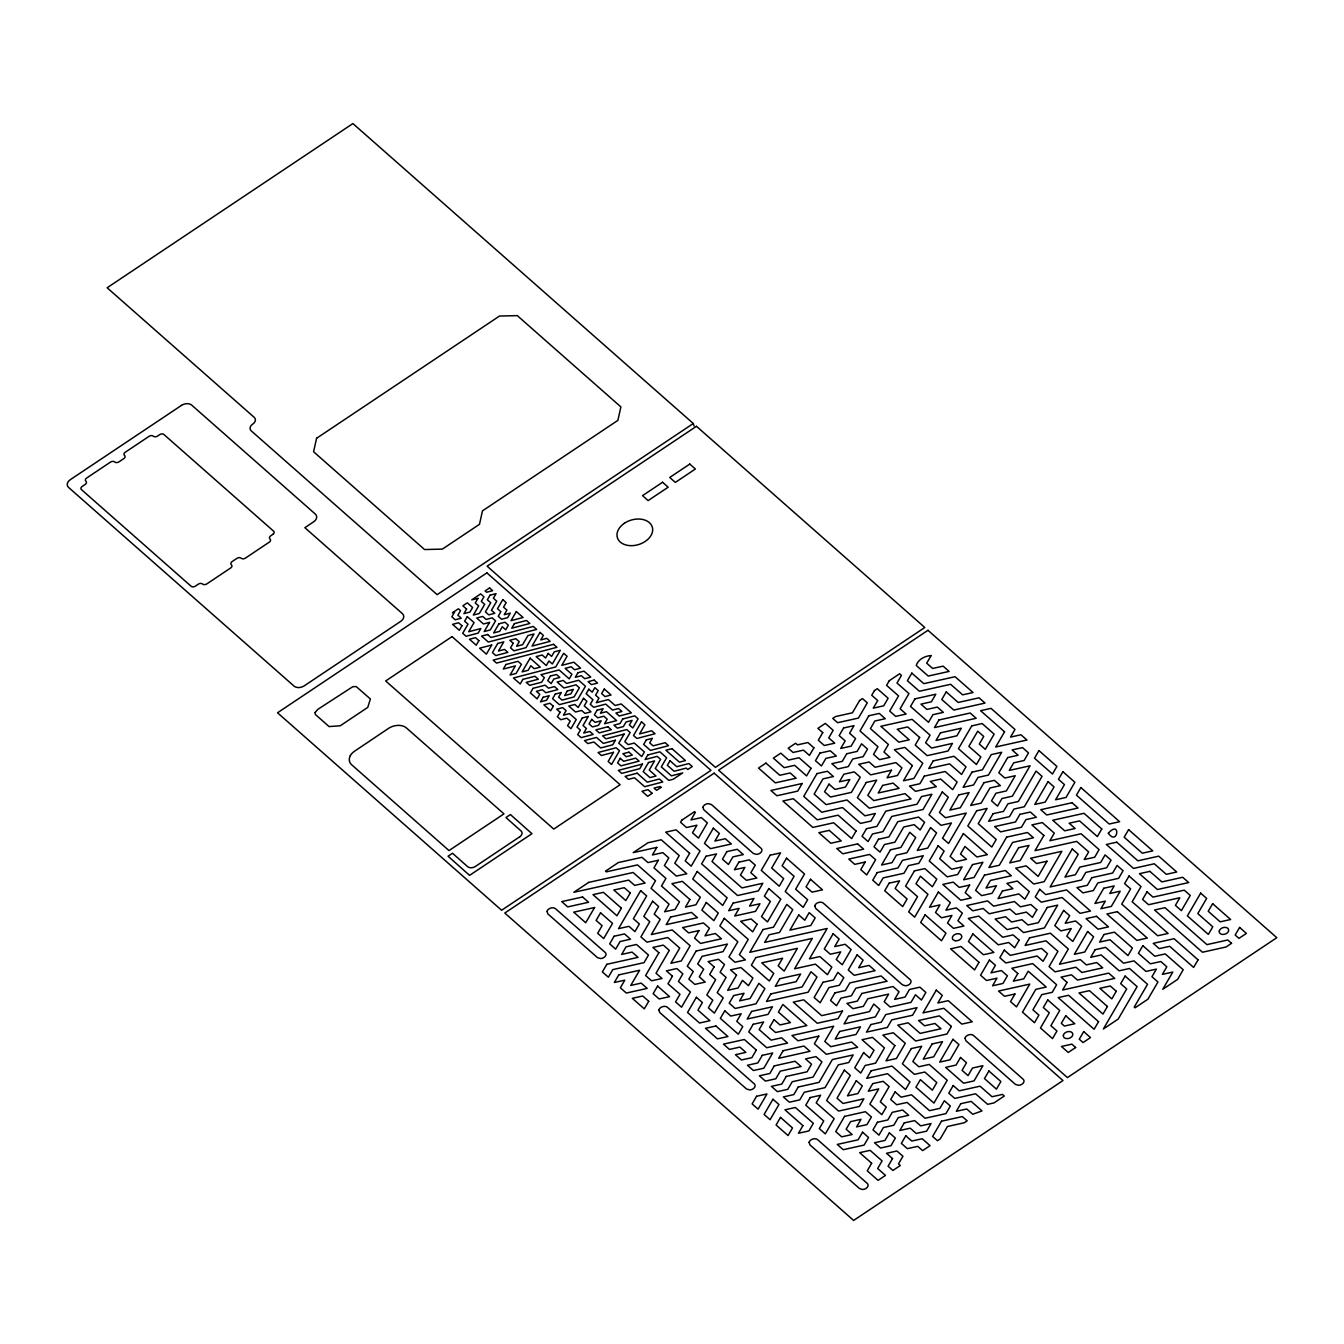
<?xml version="1.0" encoding="UTF-8"?>
<svg xmlns="http://www.w3.org/2000/svg" width="1344" height="1344" viewBox="0 0 1344 1344"><rect width="100%" height="100%" fill="white"/><g stroke="black" fill="none" stroke-linecap="round" stroke-linejoin="round"><path stroke-width="1.5" d="M624.271 523.354L624.456 523.219A18.262 12.802 -16.8 0 1 652.596 528.494A18.262 12.802 -16.8 0 1 627.396 545.328A18.262 12.802 -16.8 0 1 624.456 523.219M693.286 423.511L437.136 594.653L251.227 430.853A6.518 4.57 -16.8 0 1 252.722 424.116A6.518 4.57 -16.8 0 0 254.234 417.379L107.134 287.767L352.901 123.564L693.286 423.511L694.058 426.048M547.042 911.45L547.865 913.92L597.408 957.583L600.482 958.541A4.838 3.394 -16.8 0 0 605.287 956.256A4.838 3.394 -16.8 0 0 605.136 952.426L555.576 908.762A4.838 3.394 -16.8 0 0 550.654 908.107A4.838 3.394 -16.8 0 0 547.042 911.45M658.913 1010.016L659.719 1012.486L746.508 1088.976L749.582 1089.934A4.838 3.394 -16.8 0 0 754.387 1087.649A4.838 3.394 -16.8 0 0 754.236 1083.818L667.447 1007.328A4.838 3.394 -16.8 0 0 662.525 1006.69A4.838 3.394 -16.8 0 0 658.913 1010.016M702.962 807.274L703.769 809.743L753.312 853.423L756.386 854.381A4.838 3.394 -16.8 0 0 761.191 852.079A4.838 3.394 -16.8 0 0 761.04 848.249L711.48 804.586L708.422 803.628A4.838 3.394 -16.8 0 0 702.962 807.274M814.817 905.856L815.623 908.326L902.412 984.799L905.486 985.757A4.838 3.394 -16.8 0 0 910.291 983.472A4.838 3.394 -16.8 0 0 910.14 979.642L823.351 903.168A4.838 3.394 -16.8 0 0 818.429 902.513A4.838 3.394 -16.8 0 0 814.817 905.856M809.122 1142.4L809.945 1144.87L859.488 1188.533L862.562 1189.49A4.838 3.394 -16.8 0 0 867.367 1187.206A4.838 3.394 -16.8 0 0 867.216 1183.375L817.656 1139.695A4.838 3.394 -16.8 0 0 812.734 1139.057A4.838 3.394 -16.8 0 0 809.122 1142.4M965.026 1038.223L965.849 1040.693L1015.392 1084.356L1018.466 1085.314A4.838 3.394 -16.8 0 0 1023.271 1083.029A4.838 3.394 -16.8 0 0 1023.12 1079.198L973.56 1035.535A4.838 3.394 -16.8 0 0 968.638 1034.88A4.838 3.394 -16.8 0 0 965.026 1038.223M1063.406 1035.182L1063.356 1036.09A4.838 3.394 -16.8 0 0 1066.111 1038.526L1067.287 1038.61A4.838 3.394 -16.8 0 0 1072.747 1034.964A4.838 3.394 -16.8 0 0 1068.866 1031.537A4.838 3.394 -16.8 0 0 1063.406 1035.182M1108.313 833.213C1117.805 846.787 1121.215 819.034 1108.313 833.213M1219.31 931.022L1219.26 931.93A4.838 3.394 -16.8 0 0 1222.015 934.349L1223.191 934.433A4.838 3.394 -16.8 0 0 1228.651 930.787L1228.416 929.04A4.838 3.394 -16.8 0 0 1223.527 927.511A4.838 3.394 -16.8 0 0 1219.31 931.022M316.579 438.278L313.572 451.735L424.57 549.545L442.361 549.125L479.489 524.311L482.479 510.854L617.887 420.37L620.894 406.913L517.289 315.622L499.498 316.042L316.579 438.278M315.084 712.488L315.269 714.403L329.078 726.583L340.25 725.777L367.769 707.381L370.39 698.981L356.261 686.599L352.733 686.717L317.873 709.33L315.084 712.488M350.381 755.563L349.793 756.806A13.49 9.458 -16.8 0 0 351.708 764.82L449.014 850.567L503.95 813.859L406.644 728.129A13.154 9.206 -16.8 0 0 388.651 728.314L354.564 751.195A12.852 9.005 -16.8 0 0 350.381 755.563M454.49 612.242L451.836 616.795L455.213 619.786L461.261 618.206L457.867 615.216L460.522 610.663L458.388 608.782L452.407 612.797L454.49 612.242M466.57 609.084L463.915 613.637L469.946 612.058L472.601 607.505L467.309 602.834L462.84 605.808L466.57 609.084M461.983 625.75L459.329 630.302L452.558 624.338L458.59 622.759L461.983 625.75M467.292 616.627L464.638 621.18L468.014 624.17L462.706 633.293L466.082 636.266L478.162 633.108L480.816 628.555L468.737 631.714L474.062 622.591L467.292 616.627M477.926 598.382L475.272 602.952L478.649 605.926L473.34 615.048L479.371 613.469L484.68 604.346L481.303 601.373L483.958 596.803L480.665 593.897L471.761 599.861L477.926 598.382M490.006 595.224L487.351 599.794L490.728 602.767L485.419 611.89L488.796 614.863L494.827 613.284L491.45 610.31L496.759 601.188L493.382 598.214L496.037 593.645L490.006 595.224M478.884 640.651L476.23 645.204L469.476 639.24L475.507 637.661L478.884 640.651M489.518 622.406L484.21 631.529L490.241 629.95L495.566 620.827L492.173 617.854L486.142 619.433L482.748 616.442L476.717 618.022L483.487 623.986L489.518 622.406M502.807 599.609L497.498 608.731L500.875 611.705L498.221 616.274L501.598 619.248L507.646 617.669L510.3 613.116L504.252 614.695L506.923 610.126L503.53 607.152L506.184 602.599L502.807 599.609M498.943 623.818L493.634 632.94L499.666 631.361L502.32 626.791L505.714 629.782L508.368 625.212L504.991 622.238L498.943 623.818M491.702 645.036L486.377 654.158L479.623 648.194L491.702 645.036M497.734 643.457L492.425 652.579L495.802 655.553L507.881 652.394L504.504 649.421L498.456 651L503.782 641.878L497.734 643.457M516.331 611.537L511.022 620.659L523.102 617.501L516.331 611.537M514.399 623.633L511.745 628.202L529.872 623.465L526.478 620.474L514.399 623.633M513.206 643.272L510.535 647.842L513.929 650.815L526.008 647.657L533.971 633.982L527.94 635.561L522.614 644.683L516.583 646.262L519.238 641.693L515.861 638.719L509.813 640.298L513.206 643.272M505.949 664.49L503.294 669.06L515.374 665.902L510.065 675.024L516.096 673.445L521.422 664.322L518.028 661.332L505.949 664.49M540.019 632.402L532.039 646.078L550.166 641.34L546.79 638.366L540.742 639.946L543.396 635.376L540.019 632.402M530.107 658.174L522.144 671.866L528.175 670.286L530.846 665.717L534.223 668.707L540.254 667.128L530.107 658.174M522.866 679.392L520.212 683.962L513.442 677.998L555.727 666.943L563.69 653.268L567.084 656.242L561.758 665.364L573.838 662.206L580.608 668.17L574.577 669.749L571.183 666.775L565.152 668.354L571.906 674.302L569.251 678.871L559.104 669.934L540.994 674.671L544.37 677.645L541.716 682.198L529.637 685.356L526.243 682.382L538.322 679.224L534.946 676.25L522.866 679.392M548.234 653.436L545.58 658.006L542.186 655.015L536.155 656.594L546.302 665.549L548.957 660.979L552.334 663.97L560.314 650.278L554.266 651.857L551.611 656.426L548.234 653.436M533.014 688.346L530.359 692.899L537.13 698.863L539.784 694.31L536.39 691.32L542.438 689.741L545.815 692.731L557.894 689.573L554.518 686.582L548.47 688.162L545.093 685.188L533.014 688.346M550.402 676.066L547.747 680.618L551.141 683.609L553.795 679.039L559.826 677.46L556.45 674.486L550.402 676.066M543.161 697.284L540.506 701.837L546.538 700.258L549.209 695.705L543.161 697.284M555.24 694.126L552.586 698.695L559.356 704.642L577.466 699.905L585.446 686.23L578.676 680.266L566.597 683.424L563.22 680.45L557.172 682.03L563.942 687.994L576.022 684.835L579.398 687.809L574.09 696.931L562.01 700.09L558.617 697.116L561.288 692.546L555.24 694.126M553.308 706.222L550.654 710.791L543.883 704.827L549.931 703.248L553.308 706.222M567.319 690.967L564.665 695.537L570.713 693.958L573.367 689.388L567.319 690.967M577.954 672.722L575.299 677.292L581.33 675.713L584.724 678.686L590.755 677.107L583.985 671.143L577.954 672.722M560.078 712.186L557.424 716.755L560.801 719.729L566.849 718.15L570.226 721.123L567.571 725.693L570.948 728.666L576.257 719.561L569.503 713.597L563.455 715.176L566.11 710.606L562.733 707.633L556.685 709.212L560.078 712.186M583.514 698.326L578.189 707.448L574.812 704.474L568.781 706.054L575.534 712.018L581.582 710.438L584.959 713.412L591.007 711.833L584.237 705.869L586.891 701.316L583.514 698.326M588.823 689.22L586.169 693.773L592.939 699.737L590.268 704.29L593.662 707.28L605.741 704.122L612.511 710.086L618.542 708.506L621.919 711.48L615.888 713.059L619.265 716.033L631.344 712.874L621.197 703.937L615.166 705.516L608.395 699.552L596.316 702.71L598.97 698.158L595.594 695.167L598.248 690.614L594.871 687.641L592.2 692.194L588.823 689.22M582.305 717.982L576.996 727.087L580.373 730.078L577.718 734.63L581.095 737.621L593.174 734.462L589.798 731.472L583.75 733.051L586.404 728.498L583.027 725.508L588.336 716.402L582.305 717.982M604.296 689.035L601.625 693.588L605.018 696.578L611.05 694.999L604.296 689.035M591.73 719.376L589.075 723.929L592.452 726.919L598.5 725.34L601.154 720.77L595.106 722.35L591.73 719.376M597.038 710.254L594.384 714.823L597.761 717.797L603.809 716.218L607.186 719.191L604.531 723.761L616.61 720.602L606.463 711.665L600.432 713.244L603.086 708.674L597.038 710.254M622.658 719.023L619.987 723.576L613.956 725.155L617.333 728.146L623.381 726.566L626.035 721.997L632.083 720.418L629.412 724.987L632.806 727.961L638.114 718.838L634.738 715.865L622.658 719.023M615.401 740.242L612.746 744.794L600.667 747.953L593.897 742.006L587.866 743.568L584.472 740.594L596.568 737.436L603.322 743.4L615.401 740.242M613.469 752.338L608.16 761.46L611.537 764.45L619.517 750.758L616.123 747.785L598.013 752.522L601.39 755.496L613.469 752.338M624.103 734.11L618.794 743.215L625.548 749.179L631.596 747.6L641.743 756.554L644.398 751.985L634.25 743.047L628.219 744.626L624.826 741.636L630.151 732.53L626.758 729.54L602.599 735.857L605.976 738.847L624.103 734.11M620.239 758.302L617.585 762.871L620.962 765.845L639.089 761.107L635.695 758.134L623.616 761.292L620.239 758.302M641.491 721.829L633.528 735.504L636.905 738.478L655.032 733.74L651.638 730.766L639.559 733.925L644.885 724.802L641.491 721.829M646.33 739.889L643.675 744.442L650.446 750.406L668.556 745.668L665.179 742.694L653.1 745.853L649.706 742.862L652.378 738.31L646.33 739.889M642.466 764.081L639.811 768.65L621.684 773.388L618.307 770.398L642.466 764.081M647.774 754.975L645.12 759.528L657.199 756.37L660.593 759.343L655.267 768.466L668.808 780.394L673.226 779.234L682.735 772.884L671.462 775.841L661.315 766.886L666.624 757.764L659.854 751.817L647.774 754.975M648.514 762.502L643.188 771.624L649.958 777.588L655.99 776.009L649.236 770.045L654.545 760.922L648.514 762.502M670.018 760.754L667.346 765.307L674.117 771.271L686.196 768.113L687.792 769.507L692.244 766.534L688.85 763.56L676.771 766.718L670.018 760.754M594.569 907.536L585.698 922.74L573.72 912.173L594.569 907.536M600.55 912.811L596.114 920.422L602.112 925.697L597.677 933.29L603.674 938.566L612.528 923.378L600.55 912.811M621.382 908.174L616.963 915.768L593.006 894.65L603.422 892.332L621.382 908.174M630.252 892.97L625.817 900.581L613.838 890.014L624.254 887.695L630.252 892.97M656.83 847.375L652.394 854.969L662.81 852.65L668.808 857.926L664.373 865.536L676.351 876.086L686.767 873.768L674.789 863.218L679.224 855.607L661.248 839.782L648.06 842.722L633.209 852.634L656.83 847.375M614.09 936.247L609.672 943.858L615.653 949.133L620.088 941.522L630.504 939.204L624.506 933.929L614.09 936.247M640.668 890.652L618.526 928.654L628.942 926.335L634.939 931.61L639.358 924L633.377 918.725L646.649 895.927L640.668 890.652M658.375 860.261L653.957 867.854L665.935 878.405L661.5 886.015L679.476 901.841L675.041 909.451L664.625 911.77L669.06 904.159L651.084 888.334L655.519 880.723L637.543 864.898L606.295 871.853L605.489 871.164L618.358 862.562L641.978 857.304L647.959 862.579L658.375 860.261M681.71 820.226L680.534 822.259L686.515 827.534L696.931 825.216L692.513 832.81L698.494 838.085L707.364 822.898L701.366 817.606L690.95 819.941L695.369 812.33L694.579 811.625L681.71 820.226M606.799 964.32L602.364 971.93L608.362 977.206L612.78 969.612L644.045 962.64L648.48 955.046L636.485 944.479L626.069 946.814L621.65 954.408L632.066 952.09L638.047 957.365L606.799 964.32M652.646 901.202L643.793 916.406L649.774 921.682L640.92 936.886L646.918 942.161L667.75 937.524L679.728 948.074L670.874 963.278L681.29 960.96L690.144 945.756L672.185 929.93L651.336 934.567L660.206 919.363L654.209 914.088L658.644 906.494L652.646 901.202M618.778 974.887L614.342 982.481L624.775 980.162L620.34 987.756L626.321 993.048L647.17 988.394L641.172 983.119L630.756 985.438L639.61 970.25L618.778 974.887M689.64 853.289L685.205 860.882L691.202 866.174L700.056 850.97L676.099 829.853L665.683 832.171L689.64 853.289M713.345 828.173L704.491 843.377L710.472 848.652L731.321 843.998L725.323 838.723L714.907 841.042L719.342 833.448L713.345 828.173M670.622 917.045L666.187 924.638L697.452 917.683L691.454 912.408L670.622 917.045M697.183 871.45L692.765 879.043L722.719 905.436L727.138 897.842L697.183 871.45M706.054 856.246L701.618 863.839L737.554 895.524L758.402 890.87L762.821 883.277L741.989 887.914L712.034 861.521L716.47 853.927L706.054 856.246M658.896 952.728L645.607 975.526L651.588 980.801L662.021 978.482L656.023 973.207L669.312 950.393L663.314 945.118L652.898 947.436L658.896 952.728M689.892 899.522L685.474 907.116L695.89 904.798L700.308 897.204L682.349 881.362L671.916 883.68L689.892 899.522M726.886 851.609L722.45 859.202L728.448 864.478L732.883 856.884L743.299 854.566L737.302 849.29L726.886 851.609M648.732 1001.28L644.297 1008.874L632.318 998.323L642.734 996.005L648.732 1001.28M657.586 986.076L653.15 993.67L659.148 998.962L669.564 996.643L657.586 986.076M706.306 902.479L701.87 910.073L713.849 920.64L718.284 913.046L706.306 902.479M672.437 976.164L668.002 983.758L679.98 994.308L675.562 1001.918L681.542 1007.194L690.396 991.99L678.418 981.439L682.853 973.829L676.855 968.554L666.439 970.872L672.437 976.164M699.014 930.552L694.579 938.162L700.577 943.438L721.409 938.801L715.411 933.509L704.995 935.844L709.43 928.234L703.433 922.958L682.601 927.595L688.582 932.887L699.014 930.552M738.864 862.159L734.446 869.753L744.862 867.434L740.426 875.045L746.424 880.32L756.84 878.002L750.842 872.726L755.278 865.116L749.28 859.841L738.864 862.159M813.893 747.835L809.458 755.429L803.477 750.154L793.061 752.472L788.206 748.205L795.631 743.249L797.479 744.862L807.895 742.543L813.893 747.835M822.746 732.631L818.328 740.225L824.309 745.5L834.725 743.182L828.744 737.906L833.162 730.313L825.334 723.408L817.908 728.364L822.746 732.631M696.142 951.031L687.288 966.235L693.269 971.51L688.85 979.121L694.831 984.396L705.247 982.078L699.266 976.786L703.685 969.192L697.704 963.917L702.122 956.323L722.971 951.67L727.39 944.076L696.142 951.031M802.166 783.502L797.731 791.112L776.899 795.749L770.902 790.474L802.166 783.502M811.02 768.298L806.602 775.908L794.623 765.341L784.19 767.676L773.371 758.117L780.797 753.161L788.626 760.066L799.042 757.747L811.02 768.298M819.89 753.11L815.455 760.704L821.436 765.979L825.871 758.386L836.287 756.067L830.306 750.792L819.89 753.11M724.282 918.322L719.846 925.915L737.822 941.758L728.952 956.945L734.95 962.237L745.366 959.902L739.385 954.626L748.238 939.439L724.282 918.322M733.135 903.118L728.7 910.711L739.116 908.393L734.698 916.003L755.53 911.35L759.965 903.756L749.549 906.074L753.967 898.481L733.135 903.118M817.018 773.59L803.729 796.387L821.705 812.213L842.537 807.576L860.513 823.418L870.929 821.083L875.347 813.49L864.931 815.808L846.972 799.982L826.123 804.619L814.145 794.069L822.998 778.865L833.431 776.546L827.434 771.254L817.018 773.59M843.595 727.978L839.16 735.588L845.158 740.863L840.722 748.457L851.138 746.138L855.574 738.545L849.576 733.27L854.011 725.659L843.595 727.978M859.606 700.51L852.449 712.79L835.598 716.537L832.759 718.435L837.598 722.702L858.43 718.066L867.3 702.862L862.462 698.594L859.606 700.51M770.129 855.204L761.275 870.391L779.234 886.234L783.67 878.64L771.691 868.073L780.545 852.869L770.129 855.204M874.457 690.581L871.718 695.268L877.716 700.543L873.281 708.137L883.697 705.818L888.132 698.225L877.296 688.682L874.457 690.581M696.394 997.265L687.54 1012.469L699.518 1023.036L709.934 1020.701L697.956 1010.15L702.391 1002.557L696.394 997.265M714.118 966.874L709.682 974.467L715.663 979.742L706.81 994.946L712.807 1000.222L708.372 1007.832L714.37 1013.107L723.223 997.903L717.226 992.628L726.096 977.424L720.098 972.149L724.534 964.555L718.536 959.28L708.12 961.598L714.118 966.874M828.996 784.14L824.561 791.734L830.558 797.026L851.39 792.372L860.244 777.185L854.263 771.893L843.847 774.228L839.412 781.822L849.828 779.503L845.41 787.097L834.977 789.415L828.996 784.14M846.703 753.749L842.285 761.342L831.869 763.661L837.85 768.936L848.266 766.618L852.701 759.024L863.117 756.706L867.552 749.095L861.554 743.82L857.136 751.414L846.703 753.749M868.862 715.747L859.992 730.934L877.968 746.777L873.533 754.37L879.53 759.662L889.946 757.327L883.966 752.052L888.384 744.458L870.425 728.616L874.843 721.022L885.259 718.704L879.278 713.429L868.862 715.747M889.308 680.669L886.57 685.339L898.548 695.906L889.694 711.094L895.692 716.386L906.108 714.05L900.11 708.775L908.964 693.588L896.986 683.021L901.421 675.427L899.573 673.798L889.308 680.669M768.818 888.552L764.383 896.146L770.381 901.438L761.527 916.625L767.508 921.917L780.797 899.119L768.818 888.552M786.542 858.161L782.107 865.754L794.086 876.305L785.232 891.509L803.191 907.351L807.626 899.741L795.648 889.19L804.502 873.986L786.542 858.161M757.092 924.235L752.657 931.829L740.678 921.278L751.111 918.96L757.092 924.235M911.837 673.109L907.402 680.702L919.397 691.253L950.645 684.298L962.623 694.848L973.039 692.53L955.08 676.704L923.815 683.659L911.837 673.109M736.512 975.106L727.658 990.31L738.074 987.991L742.493 980.381L748.49 985.673L752.926 978.062L740.93 967.512L730.514 969.83L736.512 975.106M763.09 929.51L749.801 952.308L812.314 938.381L794.59 968.789L815.438 964.135L827.417 974.702L831.835 967.092L819.857 956.542L809.441 958.86L827.165 928.469L764.652 942.396L769.07 934.786L779.486 932.467L792.775 909.67L786.794 904.394L773.506 927.192L763.09 929.51M931.123 655.586L926.688 663.18L932.669 668.455L943.102 666.137L949.082 671.412L928.25 676.066L916.272 665.498A13.474 9.442 -16.8 0 1 931.123 655.586M724.786 1010.789L720.35 1018.382L738.326 1034.225L742.762 1026.614L736.764 1021.339L741.199 1013.746L730.766 1016.064L724.786 1010.789M733.639 995.585L729.221 1003.178L735.202 1008.47L756.034 1003.817L764.904 988.63L758.906 983.338L750.053 998.542L739.637 1000.86L744.055 993.266L733.639 995.585M755.782 957.583L751.363 965.194L769.322 981.019L773.758 973.426L761.779 962.858L782.611 958.222L778.193 965.815L784.174 971.107L797.462 948.31L755.782 957.583M866.242 782.46L857.388 797.647L869.366 808.214L911.047 798.924L905.05 793.649L873.802 800.621L867.804 795.329L876.658 780.142L866.242 782.46M914.962 698.863L910.526 706.457L928.502 722.299L932.938 714.689L943.354 712.37L937.356 707.095L926.94 709.414L920.959 704.138L931.375 701.82L935.794 694.21L914.962 698.863M810.499 879.262L806.064 886.872L812.062 892.147L822.478 889.829L810.499 879.262M798.773 914.945L789.919 930.149L810.751 925.512L815.186 917.902L809.189 912.626L804.754 920.22L798.773 914.945M856.078 831.012L851.642 838.606L833.683 822.78L812.834 827.417L782.897 801.024L793.313 798.706L817.27 819.823L838.102 815.17L856.078 831.012M882.655 785.417L878.22 793.01L899.069 788.374L893.071 783.098L882.655 785.417M891.509 770.213L887.074 777.806L897.506 775.488L901.925 767.894L895.944 762.619L875.095 767.256L869.114 761.981L858.698 764.299L870.677 774.85L891.509 770.213M751.615 1011.427L747.18 1019.021L768.029 1014.384L772.447 1006.774L751.615 1011.427M866.494 828.694L862.075 836.287L868.056 841.562L872.491 833.969L882.907 831.65L891.761 816.446L923.026 809.491L931.879 794.287L921.463 796.606L917.028 804.199L885.78 811.171L876.91 826.375L866.494 828.694M919.649 737.486L915.214 745.097L927.192 755.647L948.041 751.01L952.459 743.4L931.627 748.054L925.63 742.778L930.065 735.168L912.089 719.342L880.841 726.298L898.8 742.14L909.233 739.822L897.238 729.254L907.67 726.936L919.649 737.486M946.226 691.891L941.791 699.502L953.77 710.052L985.034 703.08L979.037 697.805L958.205 702.458L946.226 691.891M753.178 1024.296L748.742 1031.906L766.718 1047.732L787.55 1043.095L781.57 1037.82L771.137 1040.138L759.158 1029.571L763.594 1021.978L753.178 1024.296M770.885 993.905L766.466 1001.498L808.13 992.208L817.001 977.021L811.003 971.746L802.15 986.933L770.885 993.905M779.755 978.701L775.32 986.294L796.152 981.658L800.587 974.064L779.755 978.701M912.341 765.576L903.487 780.763L913.903 778.445L922.774 763.258L904.798 747.415L894.382 749.734L912.341 765.576M938.918 719.981L934.5 727.574L976.164 718.284L970.183 713.009L938.918 719.981M865.183 862.042L860.765 869.652L866.746 874.927L875.616 859.723L869.618 854.448L848.786 859.085L854.767 864.36L865.183 862.042M878.472 839.244L874.054 846.854L880.034 852.13L884.47 844.519L894.886 842.201L903.739 826.997L914.172 824.678L920.153 829.97L924.588 822.36L918.59 817.085L897.758 821.722L888.905 836.926L878.472 839.244M940.481 732.85L936.046 740.443L956.894 735.806L961.313 728.213L940.481 732.85M756.302 1050.05L751.867 1057.661L741.451 1059.979L735.454 1054.704L745.87 1052.386L739.889 1047.094L729.473 1049.429L723.475 1044.137L744.324 1039.5L756.302 1050.05M774.01 1019.659L769.591 1027.253L775.572 1032.528L806.837 1025.573L782.863 1004.455L778.445 1012.066L790.423 1022.616L780.007 1024.934L774.01 1019.659M924.336 776.126L919.901 783.72L909.485 786.055L915.466 791.33L936.314 786.694L930.317 781.402L940.733 779.083L952.711 789.65L957.146 782.04L945.168 771.49L924.336 776.126M933.19 760.922L928.754 768.533L949.603 763.879L961.582 774.446L966 766.836L954.022 756.286L933.19 760.922M762.283 1055.342L757.865 1062.936L747.432 1065.254L753.43 1070.53L763.846 1068.211L772.699 1053.007L762.283 1055.342M833.146 933.744L824.292 948.931L830.29 954.223L840.706 951.888L836.27 959.498L842.268 964.774L851.122 949.57L845.124 944.294L834.708 946.613L839.143 939.019L833.146 933.744M877.178 872.609L872.743 880.202L878.724 885.478L883.159 877.884L903.991 873.247L908.426 865.637L918.842 863.318L923.278 855.725L902.446 860.362L898.01 867.955L877.178 872.609M890.45 849.811L881.597 864.998L892.013 862.68L896.448 855.086L906.864 852.768L915.718 837.564L909.737 832.289L900.883 847.476L890.45 849.811M971.746 725.894L958.457 748.692L976.416 764.518L980.851 756.924L968.873 746.374L977.726 731.17L983.724 736.445L979.289 744.038L985.286 749.33L994.14 734.126L982.162 723.559L971.746 725.894M756.554 1096.284L752.119 1103.894L758.117 1109.17L766.97 1093.966L756.554 1096.284M774.262 1065.893L769.843 1073.486L759.41 1075.805L765.408 1081.097L775.824 1078.778L780.259 1071.168L801.091 1066.531L795.11 1061.256L774.262 1065.893M783.132 1050.689L778.697 1058.299L809.945 1051.327L803.964 1046.052L783.132 1050.689M822.982 982.296L814.128 997.5L820.126 1002.775L828.979 987.571L839.395 985.253L843.83 977.659L837.833 972.367L833.398 979.978L822.982 982.296M889.157 883.159L884.722 890.753L902.698 906.595L907.116 899.002L895.138 888.434L899.573 880.841L889.157 883.159M942.295 791.969L929.006 814.766L940.985 825.317L951.418 822.998L942.547 838.202L948.545 843.478L966.252 813.07L945.42 817.723L939.439 812.448L948.293 797.244L942.295 791.969M930.569 827.635L917.28 850.433L927.713 848.114L936.566 832.927L930.569 827.635M772.968 1099.241L764.098 1114.445L770.095 1119.72L778.949 1104.533L772.968 1099.241M786.24 1076.443L781.822 1084.054L771.406 1086.372L777.386 1091.647L787.802 1089.329L792.238 1081.735L813.07 1077.082L821.94 1061.878L815.942 1056.602L805.526 1058.921L811.507 1064.213L807.089 1071.806L786.24 1076.443M834.96 992.846L830.542 1000.457L836.522 1005.732L840.958 998.138L851.374 995.803L855.809 988.21L887.057 981.254L881.076 975.962L849.811 982.934L845.393 990.528L834.96 992.846M857.102 954.862L848.249 970.049L854.246 975.324L875.078 970.687L869.098 965.412L858.665 967.73L863.1 960.137L857.102 954.862M914.424 870.912L905.554 886.116L917.549 896.683L908.678 911.87L914.676 917.146L927.965 894.348L915.986 883.798L920.405 876.204L932.383 886.754L936.818 879.161L924.84 868.594L914.424 870.912M958.709 794.926L949.855 810.113L960.271 807.794L969.125 792.607L958.709 794.926M971.998 772.128L963.144 787.315L973.56 784.997L977.978 777.403L988.411 775.085L1001.683 752.287L991.267 754.606L982.414 769.793L971.998 772.128M818.815 1036.123L814.38 1043.734L826.358 1054.284L857.623 1047.329L851.626 1042.037L830.794 1046.69L824.796 1041.415L833.666 1026.211L791.986 1035.502L797.966 1040.777L818.815 1036.123M938.129 845.796L929.258 861L947.234 876.826L957.65 874.507L962.086 866.914L951.67 869.232L939.691 858.682L944.11 851.071L938.129 845.796M1004.556 731.808L995.702 746.995L1026.95 740.04L1020.97 734.765L1010.554 737.083L1014.972 729.473L991.015 708.372L980.599 710.69L1004.556 731.808M780.511 1117.402L776.076 1125.012L788.071 1135.562L792.49 1127.969L780.511 1117.402M798.235 1087.01L793.8 1094.604L783.384 1096.922L789.365 1102.198L799.781 1099.879L804.216 1092.286L825.048 1087.649L838.337 1064.851L848.77 1062.516L853.188 1054.922L832.356 1059.559L819.067 1082.357L798.235 1087.01M842.52 1011.007L838.085 1018.601L817.253 1023.254L793.296 1002.137L803.712 999.818L821.671 1015.644L842.52 1011.007M983.976 782.678L970.687 805.476L981.103 803.158L989.974 787.954L1000.39 785.635L994.392 780.36L983.976 782.678M839.647 1031.486L835.212 1039.08L856.061 1034.443L860.479 1026.85L839.647 1031.486M848.501 1016.282L844.082 1023.893L875.33 1016.921L879.766 1009.327L873.768 1004.052L869.35 1011.646L848.501 1016.282M861.79 993.485L857.371 1001.095L846.938 1003.414L852.936 1008.689L863.352 1006.37L867.787 998.76L888.619 994.123L884.201 1001.717L890.182 1007.009L911.014 1002.355L915.449 994.762L921.446 1000.037L925.865 992.443L919.884 987.168L909.468 989.486L905.033 997.08L894.617 999.398L899.035 991.805L893.054 986.53L861.79 993.485M963.396 833.549L950.107 856.363L956.088 861.638L966.521 859.32L960.523 854.028L964.958 846.434L976.937 856.985L987.353 854.666L963.396 833.549M976.685 810.751L967.814 825.955L991.788 847.073L996.206 839.462L978.247 823.637L987.101 808.433L976.685 810.751M1007.681 757.562L998.827 772.766L1004.808 778.042L1015.241 775.723L1006.37 790.91L995.954 793.229L991.519 800.839L997.517 806.114L1001.952 798.521L1012.368 796.186L1030.075 765.794L1009.243 770.431L1013.678 762.838L1024.094 760.519L1028.513 752.909L1022.532 747.634L1012.116 749.952L1018.097 755.244L1007.681 757.562M810.214 1097.561L805.778 1105.171L823.754 1120.997L819.319 1128.59L825.317 1133.882L834.17 1118.678L816.194 1102.836L820.63 1095.242L810.214 1097.561M925.092 914.827L920.657 922.438L941.489 940.783L945.958 933.206L925.092 914.827M938.381 892.03L929.527 907.234L939.943 904.915L935.508 912.509L941.506 917.784L951.922 915.466L947.486 923.059L953.484 928.351L963.9 926.033L957.919 920.741L962.338 913.147L956.357 907.872L945.924 910.19L950.359 902.597L938.381 892.03M802.906 1125.634L798.487 1133.244L808.903 1130.926L813.338 1123.315L795.362 1107.49L784.946 1109.808L802.906 1125.634M993.082 813.708L988.663 821.318L1009.495 816.665L1013.93 809.071L1024.346 806.753L1042.054 776.345L1036.073 771.07L1018.349 801.478L1007.933 803.796L1003.514 811.39L993.082 813.708M844.334 1070.126L826.61 1100.518L838.606 1111.085L859.438 1106.431L863.873 1098.838L843.024 1103.474L837.043 1098.199L850.315 1075.402L844.334 1070.126M870.912 1024.531L866.477 1032.125L887.309 1027.488L891.744 1019.878L912.576 1015.241L917.011 1007.647L885.746 1014.602L881.328 1022.196L870.912 1024.531M972.502 864.595L963.648 879.782L974.064 877.464L982.918 862.277L972.502 864.595M1038.946 750.59L1034.51 758.201L1052.486 774.026L1056.905 766.433L1038.946 750.59M863.604 1052.604L854.75 1067.808L860.748 1073.083L865.166 1065.473L875.582 1063.154L884.453 1047.95L872.474 1037.4L862.042 1039.718L874.037 1050.286L869.602 1057.879L863.604 1052.604M969.629 885.074L965.21 892.668L971.191 897.943L960.775 900.262L942.816 884.436L953.232 882.118L959.213 887.393L969.629 885.074M856.313 1080.677L847.459 1095.881L857.875 1093.562L862.31 1085.952L856.313 1080.677M984.48 875.146L975.626 890.35L981.624 895.625L992.04 893.306L996.458 885.713L986.042 888.031L990.478 880.421L1011.31 875.784L1005.329 870.509L984.48 875.146M1006.622 837.144L988.915 867.552L999.331 865.234L1012.62 842.436L1033.452 837.782L1027.471 832.507L1006.622 837.144M1019.911 814.346L1015.493 821.957L994.644 826.594L1000.642 831.869L1021.474 827.232L1025.909 819.622L1036.325 817.303L1030.327 812.028L1019.911 814.346M844.586 1116.36L835.733 1131.564L841.714 1136.839L852.146 1134.521L846.149 1129.229L850.584 1121.635L861 1119.317L856.565 1126.91L866.981 1124.592L871.416 1116.998L865.418 1111.706L844.586 1116.36M871.164 1070.765L866.729 1078.358L887.578 1073.722L905.537 1089.547L909.972 1081.954L891.996 1066.111L871.164 1070.765M1048.051 781.637L1034.762 804.434L1045.178 802.116L1054.049 786.912L1048.051 781.637M872.726 1083.634L868.291 1091.244L878.707 1088.909L869.854 1104.113L881.832 1114.663L886.267 1107.07L880.27 1101.794L889.14 1086.59L883.142 1081.315L872.726 1083.634M894.869 1045.632L886.015 1060.836L896.431 1058.518L905.285 1043.314L893.306 1032.763L882.89 1035.082L894.869 1045.632M1018.618 847.711L1009.747 862.898L1020.163 860.58L1029.034 845.393L1018.618 847.711M1062.902 771.708L1058.467 779.302L1064.465 784.594L1055.594 799.781L1066.027 797.462L1074.881 782.258L1062.902 771.708M936.281 990.125L923.009 1012.922L943.841 1008.269L961.817 1024.111L972.233 1021.793L948.276 1000.675L937.843 1002.994L942.278 995.4L936.281 990.125M972.888 933.946L968.453 941.539L983.438 954.744L993.854 952.426L972.888 933.946M1002.456 890.988L998.021 898.582L1018.87 893.945L1024.85 899.22L1029.286 891.626L1017.307 881.059L1006.891 883.378L1012.872 888.67L1002.456 890.988M862.562 1132.186L858.127 1139.796L837.295 1144.433L843.276 1149.708L864.125 1145.071L868.543 1137.478L862.562 1132.186M911.282 1048.589L902.412 1063.793L914.407 1074.343L924.823 1072.025L936.802 1082.592L932.366 1090.186L920.388 1079.635L915.953 1087.229L933.929 1103.071L947.218 1080.274L929.242 1064.431L918.826 1066.75L912.845 1061.474L921.698 1046.27L911.282 1048.589M1043.885 835.464L1035.014 850.668L1076.695 841.378L1088.674 851.928L1084.255 859.538L1094.671 857.22L1099.09 849.61L1081.13 833.784L1049.866 840.739L1054.301 833.146L1042.322 822.578L1031.89 824.914L1043.885 835.464M877.414 1122.274L872.978 1129.867L878.959 1135.142L883.394 1127.549L893.81 1125.23L898.246 1117.637L908.662 1115.302L902.681 1110.026L892.248 1112.345L887.83 1119.955L877.414 1122.274M895.121 1091.866L890.686 1099.476L896.683 1104.751L907.099 1102.433L925.075 1118.258L945.907 1113.622L950.342 1106.028L944.345 1100.736L939.926 1108.346L929.494 1110.665L911.534 1094.822L901.118 1097.158L895.121 1091.866M979.003 962.338L974.568 969.931L950.611 948.83L961.027 946.495L979.003 962.338M1080.862 787.55L1076.443 795.144L1109.203 824.023L1119.636 821.705L1080.862 787.55M932.114 1043.952L923.261 1059.156L933.677 1056.838L942.53 1041.634L932.114 1043.952M989.419 960.019L980.566 975.223L986.563 980.498L996.979 978.18L992.544 985.774L1002.96 983.455L1007.395 975.845L1001.398 970.57L990.982 972.888L995.417 965.294L989.419 960.019M1046.993 861.218L1038.139 876.422L1026.161 865.855L1015.745 868.19L1033.721 884.016L1044.137 881.698L1061.844 851.306L1030.596 858.262L1036.577 863.537L1046.993 861.218M871.668 1163.232L867.25 1170.826L878.069 1180.368L885.494 1175.412L877.666 1168.507L882.084 1160.914L870.106 1150.346L859.69 1152.665L871.668 1163.232M889.392 1132.824L884.957 1140.434L874.541 1142.753L880.522 1148.028L890.954 1145.71L895.373 1138.099L889.392 1132.824M951.384 1026.43L946.966 1034.023L915.701 1040.995L897.742 1025.153L908.158 1022.834L920.136 1033.402L940.968 1028.748L934.987 1023.473L924.571 1025.791L918.574 1020.516L939.406 1015.879L951.384 1026.43M1004.27 950.09L999.835 957.701L1005.833 962.976L1037.098 956.004L1043.078 961.296L1047.514 953.686L1041.516 948.41L1010.268 955.382L1004.27 950.09M1039.702 889.291L1035.266 896.902L1041.264 902.177L1062.096 897.54L1080.072 913.366L1090.488 911.047L1066.531 889.93L1045.699 894.583L1039.702 889.291M904.226 1122.912L899.808 1130.506L910.224 1128.187L916.222 1133.462L926.638 1131.144L931.056 1123.55L920.64 1125.869L914.659 1120.594L904.226 1122.912M952.946 1039.315L939.674 1062.113L950.09 1059.794L958.944 1044.59L952.946 1039.315M1019.122 940.178L1014.686 947.772L1008.706 942.497L998.273 944.815L968.335 918.422L978.751 916.104L1002.708 937.222L1013.124 934.903L1019.122 940.178M1036.829 909.77L1032.41 917.381L1026.413 912.106L1015.997 914.424L1009.999 909.132L989.167 913.786L983.186 908.51L972.754 910.829L966.773 905.554L987.605 900.9L993.602 906.175L1014.434 901.538L1020.432 906.814L1030.848 904.495L1036.829 909.77M1072.26 848.971L1050.118 886.973L1081.382 880.018L1085.801 872.407L1106.65 867.77L1111.068 860.177L1105.087 854.902L1100.652 862.495L1079.82 867.132L1075.385 874.742L1064.969 877.061L1078.258 854.263L1072.26 848.971M892.517 1158.578L888.082 1166.189L892.92 1170.456L900.346 1165.483L898.498 1163.87L902.933 1156.26L896.935 1150.985L886.519 1153.303L892.517 1158.578M905.789 1135.781L901.37 1143.391L907.351 1148.666L917.784 1146.348L922.622 1150.615L930.048 1145.642L922.202 1138.738L911.786 1141.056L905.789 1135.781M1029.538 937.86L1025.102 945.454L1045.951 940.817L1057.93 951.367L1049.076 966.571L1055.057 971.846L1075.906 967.21L1081.886 972.485L1102.735 967.848L1096.738 962.556L1086.322 964.891L1080.324 959.599L1059.492 964.253L1068.346 949.049L1050.37 933.206L1029.538 937.86M1047.262 907.452L1038.391 922.656L1027.975 924.974L1021.994 919.699L1011.562 922.018L1005.581 916.742L995.165 919.061L1007.143 929.611L1017.559 927.293L1023.54 932.568L1044.389 927.931L1057.678 905.134L1047.262 907.452M960.506 1057.459L956.071 1065.07L945.655 1067.388L963.631 1083.23L974.047 1080.895L982.901 1065.708L972.485 1068.026L968.05 1075.62L962.069 1070.345L966.487 1062.751L960.506 1057.459M1017.811 973.526L1013.376 981.137L1023.809 978.818L1028.227 971.208L1046.203 987.05L1035.787 989.369L1022.498 1012.166L1034.477 1022.717L1038.912 1015.123L1032.914 1009.848L1041.768 994.644L1052.201 992.326L1056.619 984.732L1032.662 963.614L1011.83 968.251L1017.811 973.526M1101.794 828.979L1097.359 836.59L1079.568 820.898L1069.152 823.217L1075.133 828.509L1064.717 830.827L1052.738 820.26L1083.986 813.305L1101.794 828.979M953.215 1085.549L948.78 1093.142L954.761 1098.418L975.61 1093.781L987.588 1104.331L994.006 1102.903L1004.287 1096.049L1002.439 1094.419L992.023 1096.738L980.028 1086.187L959.196 1090.824L953.215 1085.549M1014.938 994.006L1010.52 1001.616L1016.501 1006.891L1029.79 984.094L998.542 991.049L1004.522 996.324L1014.938 994.006M1063.658 910.409L1054.805 925.613L1060.802 930.888L1071.218 928.57L1066.783 936.163L1072.781 941.455L1081.634 926.251L1075.637 920.976L1065.221 923.294L1069.656 915.684L1063.658 910.409M941.489 1121.215L932.618 1136.419L937.457 1140.686L940.313 1138.788L947.47 1126.507L964.32 1122.744L967.159 1120.846L962.321 1116.578L941.489 1121.215M1091.798 877.699L1087.363 885.293L1076.947 887.611L1082.945 892.886L1093.361 890.568L1097.796 882.974L1118.628 878.321L1123.063 870.727L1117.066 865.452L1112.63 873.046L1091.798 877.699M960.758 1103.71L956.323 1111.303L966.756 1108.985L972.737 1114.26L982.01 1110.917L971.174 1101.374L960.758 1103.71M1128.607 829.618L1124.172 837.211L1142.333 853.205L1152.749 850.886L1128.607 829.618M988.898 1070.983L984.463 1078.577L996.442 1089.144L1000.877 1081.534L988.898 1070.983M1103.777 888.25L1094.923 903.454L1105.339 901.135L1100.904 908.729L1111.337 906.41L1120.19 891.206L1109.774 893.525L1114.193 885.931L1103.777 888.25M1047.766 999.919L1043.33 1007.53L1049.328 1012.805L1040.474 1028.009L1052.52 1038.626L1056.955 1031.016L1050.89 1025.674L1059.744 1010.486L1047.766 999.919M1087.632 931.526L1074.343 954.324L1084.759 952.006L1093.613 936.802L1087.632 931.526M1067.035 982.397L1062.617 990.007L1114.714 978.398L1108.716 973.123L1077.468 980.078L1071.47 974.803L1061.054 977.122L1067.035 982.397M1129.044 876.002L1124.609 883.613L1130.606 888.888L1121.753 904.092L1157.688 935.76L1168.104 933.442L1132.169 901.757L1141.022 886.57L1129.044 876.002M1095.175 949.687L1090.74 957.281L1101.173 954.962L1119.132 970.805L1129.548 968.47L1147.524 984.312L1134.235 1007.11L1135.042 1007.815L1147.91 999.214L1157.94 981.994L1151.959 976.718L1156.378 969.108L1145.962 971.426L1133.983 960.876L1123.567 963.194L1105.591 947.369L1095.175 949.687M1104.029 934.483L1099.61 942.077L1110.026 939.758L1128.002 955.601L1132.421 947.99L1114.445 932.165L1104.029 934.483M1065.742 1015.762L1061.306 1023.355L1064.381 1026.06L1074.797 1023.742L1065.742 1015.762M1147.02 891.845L1142.585 899.438L1148.582 904.714L1179.83 897.758L1175.412 905.352L1181.393 910.644L1190.246 895.44L1184.266 890.165L1153.001 897.12L1147.02 891.845M1083.701 1031.587L1079.282 1039.198L1083.062 1042.541L1090.488 1037.568L1083.701 1031.587M1098.552 1021.675L1094.117 1029.269L1058.182 997.601L1068.598 995.282L1098.552 1021.675M1107.406 1006.471L1102.987 1014.082L1079.014 992.964L1089.446 990.646L1107.406 1006.471M1116.276 991.267L1111.841 998.878L1099.862 988.31L1110.278 985.992L1116.276 991.267M1125.13 976.08L1120.694 983.674L1126.692 988.949L1103.357 1028.983L1118.208 1019.054L1137.108 986.63L1125.13 976.08M1142.837 945.672L1138.418 953.282L1150.397 963.833L1160.813 961.514L1166.81 966.79L1162.375 974.383L1172.791 972.065L1162.762 989.285L1177.613 979.373L1183.207 969.746L1165.248 953.921L1154.815 956.239L1142.837 945.672M1200.679 893.122L1187.39 915.919L1208.357 934.382L1212.775 926.789L1197.806 913.601L1206.66 898.397L1200.679 893.122M1212.658 903.672L1208.222 911.266L1220.201 921.833L1230.617 919.514L1212.658 903.672M1198.058 959.834L1193.623 967.428L1169.666 946.31L1159.25 948.629L1153.27 943.354L1174.102 938.717L1198.058 959.834M1239.605 927.427L1235.17 935.021L1238.966 938.364L1246.392 933.408L1239.605 927.427M272.899 534.324L270.698 535.819A3.074 2.15 -16.8 0 0 269.993 538.978A3.074 2.15 -16.8 0 1 269.287 542.153L245.381 558.13A3.074 2.15 -16.8 0 1 241.181 558.23A3.074 2.15 -16.8 0 0 236.981 558.331L232.092 561.607A3.074 2.15 -16.8 0 0 231.386 564.782A3.074 2.15 -16.8 0 1 230.681 567.958L206.774 583.934A3.074 2.15 -16.8 0 1 202.574 584.018A3.074 2.15 -16.8 0 0 198.374 584.119L195.317 586.169A3.074 2.15 -16.8 0 1 191.134 586.27L81.463 489.619A3.074 2.15 -16.8 0 1 82.169 486.444L85.21 484.411A3.074 2.15 -16.8 0 0 85.915 481.236A3.074 2.15 -16.8 0 1 86.621 478.061L110.527 462.084A3.074 2.15 -16.8 0 1 114.727 461.983A3.074 2.15 -16.8 0 0 118.927 461.882L123.816 458.606A3.074 2.15 -16.8 0 0 124.522 455.431A3.074 2.15 -16.8 0 1 125.227 452.256L149.134 436.296A3.074 2.15 -16.8 0 1 153.334 436.195A3.074 2.15 -16.8 0 0 157.534 436.094L159.734 434.616A3.074 2.15 -16.8 0 1 163.934 434.515L273.605 531.166A3.074 2.15 -16.8 0 1 272.899 534.324M519.775 836.758L475.255 866.544A5.628 3.948 -16.8 0 1 467.611 866.628L452.508 853.255L448.056 856.229L469.577 875.364L531.938 833.683L510.418 814.565L505.966 817.538L521.002 830.911A5.678 3.982 -16.8 0 1 519.792 836.774M181.507 405.367L70.258 479.707A7.442 5.225 -16.8 0 0 68.544 487.402L294.034 686.095A7.442 5.225 -16.8 0 0 304.214 685.86L400.714 621.365A7.442 5.225 -16.8 0 0 402.427 613.67L304.853 527.688L313.656 521.808A7.442 5.225 -16.8 0 0 315.37 514.114L191.688 405.115A7.442 5.225 -16.8 0 0 181.507 405.367M696.461 426.3L487.099 566.177L715.428 767.39L924.79 627.497L696.461 426.3M486.881 572.88L277.519 712.774L501.614 910.258L710.976 770.364L486.881 572.88M489.569 587.95L485.117 590.923L486.612 592.25L492.66 590.671L489.569 587.95M662.575 482.261L642.533 495.65L648.127 500.59L668.17 487.2L662.575 482.261M689.791 464.066L669.732 477.473L675.343 482.412L695.386 469.006L689.791 464.066M452.038 636.619L385.661 680.971L553.745 829.08L620.105 784.728L452.038 636.619M652.142 793.33L647.69 796.303L641.978 791.263L648.026 789.684L652.142 793.33M661.063 787.366L656.594 790.339L654.058 788.105L660.106 786.526L661.063 787.366M714.151 773.153L504.79 913.046L853.625 1220.436L1062.986 1080.559L714.151 773.153M927.965 630.302L718.603 770.179L1067.438 1077.586L1276.8 937.692L927.965 630.302M765.946 763.09L758.52 768.046L775.337 782.863L796.169 778.226L790.188 772.951L779.772 775.27L765.946 763.09M588.672 882.403L573.821 892.315L628.69 880.102L634.67 885.377L645.103 883.058L633.108 872.491L588.672 882.403M1075.637 1047.497L1068.228 1052.453L1061.441 1046.472L1071.857 1044.154L1075.637 1047.497M1231.541 943.32L1226.098 946.966L1202.477 952.241L1154.563 910.006L1164.979 907.67L1206.912 944.63L1227.761 939.994L1231.541 943.32M487.586 634.502L481.555 636.082L488.309 642.046L536.642 629.412L533.249 626.438L490.963 637.493L487.586 634.502M553.543 644.33L493.147 660.106L496.524 663.096L556.937 647.304L553.543 644.33M594.132 680.098L588.101 681.677L591.478 684.65L597.526 683.071L594.132 680.098M607.908 726.734L595.829 729.893L599.222 732.883L611.302 729.725L607.908 726.734M628.942 752.17L622.894 753.749L626.287 756.722L632.318 755.143L628.942 752.17M671.95 748.658L665.902 750.238L679.426 762.149L685.474 760.57L671.95 748.658M637.157 773.203L625.078 776.362L628.454 779.352L634.502 777.773L644.65 786.71L662.76 781.973L659.383 778.999L647.304 782.158L637.157 773.203M829.248 830.374L818.832 832.692L830.81 843.259L841.226 840.924L829.248 830.374M582.574 896.986L561.742 901.622L567.739 906.898L588.571 902.261L582.574 896.986M857.64 843.898L836.808 848.534L842.789 853.81L863.638 849.173L857.64 843.898M1072.008 802.738L1040.76 809.71L1046.741 814.985L1078.006 808.03L1072.008 802.738M1116.763 842.184L1106.347 844.486L1133.479 868.409L1154.311 863.772L1166.29 874.322L1176.706 872.004L1158.746 856.162L1137.898 860.815L1116.763 842.184M1149.876 871.366L1139.46 873.684L1157.436 889.526L1188.701 882.554L1182.703 877.279L1161.871 881.916L1149.876 871.366M1096.486 916.322L1086.07 918.641L1098.048 929.208L1108.464 926.89L1096.486 916.322M1117.318 911.686L1106.902 914.004L1136.856 940.397L1147.272 938.078L1117.318 911.686M715.932 1025.993L705.499 1028.311L717.494 1038.862L727.91 1036.543L715.932 1025.993M955.114 940.716L953.215 939.842A4.838 3.394 -16.8 0 1 954.324 934.836A4.838 3.394 -16.8 0 1 960.943 934.685L961.8 936.247A4.838 3.394 -16.8 0 1 955.114 940.716"/></g></svg>
